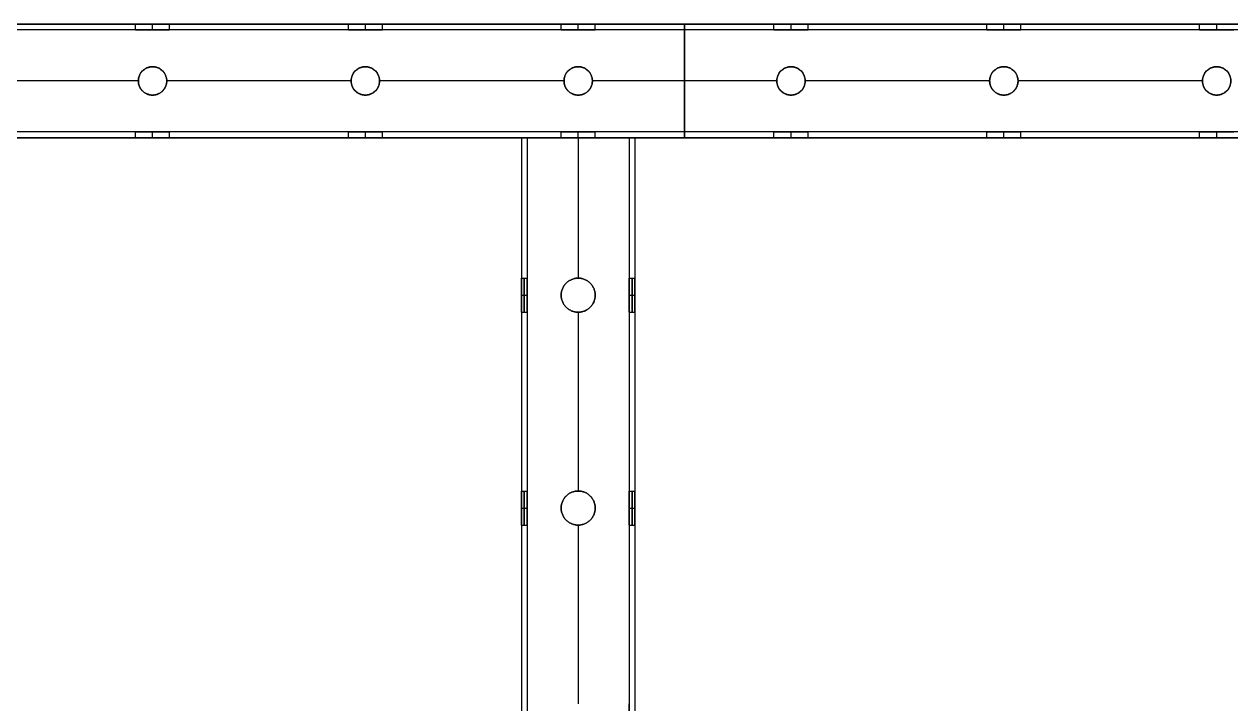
# Model space of a CAD drawing. Header units: millimetres. Extents: x 1279 to 9834, y -699 to 998.
# Drawn here: x 6780.7 to 7206, y 470.8 to 710.3 of the extents above; entities that cross this region are included whole.
import ezdxf

# ---------------------------------------------------------------- set-up
doc = ezdxf.new("R2010")
doc.units = ezdxf.units.MM
doc.header["$MEASUREMENT"] = 0
doc.layers.add('staal', color=7, linetype='Continuous', true_color=0x4c4c4c)

msp = doc.modelspace()

# ---------------------------------------------------------------- linework, layer by layer
at = {"layer": 'staal'}
for p, q in [((6819.99, 708.3, 1905.19), (6819.99, 710.3, 1905.19)), ((6825.99, 708.3, 1911.19), (6825.99, 710.3, 1911.19)), ((6825.99, 708.3, 1899.19), (6825.99, 710.3, 1899.19)), ((6831.99, 708.3, 1905.19), (6831.99, 710.3, 1905.19)), ((6894.99, 708.3, 1905.19), (6894.99, 710.3, 1905.19)), ((6900.99, 708.3, 1911.19), (6900.99, 710.3, 1911.19)), ((6900.99, 708.3, 1899.19), (6900.99, 710.3, 1899.19)), ((6906.99, 708.3, 1905.19), (6906.99, 710.3, 1905.19)), ((6969.99, 708.3, 1905.19), (6969.99, 710.3, 1905.19)), ((6975.99, 708.3, 1911.19), (6975.99, 710.3, 1911.19)), ((6975.99, 708.3, 1899.19), (6975.99, 710.3, 1899.19)), ((6981.99, 708.3, 1905.19), (6981.99, 710.3, 1905.19)), ((7044.99, 708.3, 1905.19), (7044.99, 710.3, 1905.19)), ((7050.99, 708.3, 1911.19), (7050.99, 710.3, 1911.19)), ((7050.99, 708.3, 1899.19), (7050.99, 710.3, 1899.19)), ((7056.99, 708.3, 1905.19), (7056.99, 710.3, 1905.19)), ((7119.99, 708.3, 1905.19), (7119.99, 710.3, 1905.19)), ((7125.99, 708.3, 1911.19), (7125.99, 710.3, 1911.19)), ((7125.99, 708.3, 1899.19), (7125.99, 710.3, 1899.19)), ((7131.99, 708.3, 1905.19), (7131.99, 710.3, 1905.19)), ((7194.99, 708.3, 1905.19), (7194.99, 710.3, 1905.19)), ((7200.99, 708.3, 1911.19), (7200.99, 710.3, 1911.19)), ((7200.99, 708.3, 1899.19), (7200.99, 710.3, 1899.19)), ((6825.99, 695.3, 1923.19), (6825.99, 695.3, 1925.19)), ((6825.99, 695.3, 1885.19), (6825.99, 695.3, 1887.19)), ((6900.99, 695.3, 1923.19), (6900.99, 695.3, 1925.19)), ((6900.99, 695.3, 1885.19), (6900.99, 695.3, 1887.19)), ((6975.99, 695.3, 1923.19), (6975.99, 695.3, 1925.19)), ((6975.99, 695.3, 1885.19), (6975.99, 695.3, 1887.19)), ((7050.99, 695.3, 1923.19), (7050.99, 695.3, 1925.19)), ((7050.99, 695.3, 1885.19), (7050.99, 695.3, 1887.19)), ((7125.99, 695.3, 1923.19), (7125.99, 695.3, 1925.19)), ((7125.99, 695.3, 1885.19), (7125.99, 695.3, 1887.19)), ((7200.99, 695.3, 1923.19), (7200.99, 695.3, 1925.19)), ((7200.99, 695.3, 1885.19), (7200.99, 695.3, 1887.19)), ((6820.99, 690.3, 1923.19), (6820.99, 690.3, 1925.19)), ((6820.99, 690.3, 1885.19), (6820.99, 690.3, 1887.19)), ((6830.99, 690.3, 1923.19), (6830.99, 690.3, 1925.19)), ((6830.99, 690.3, 1885.19), (6830.99, 690.3, 1887.19)), ((6895.99, 690.3, 1923.19), (6895.99, 690.3, 1925.19)), ((6895.99, 690.3, 1885.19), (6895.99, 690.3, 1887.19)), ((6905.99, 690.3, 1923.19), (6905.99, 690.3, 1925.19)), ((6905.99, 690.3, 1885.19), (6905.99, 690.3, 1887.19)), ((6970.99, 690.3, 1923.19), (6970.99, 690.3, 1925.19)), ((6970.99, 690.3, 1885.19), (6970.99, 690.3, 1887.19)), ((6980.99, 690.3, 1923.19), (6980.99, 690.3, 1925.19)), ((6980.99, 690.3, 1885.19), (6980.99, 690.3, 1887.19)), ((7045.99, 690.3, 1923.19), (7045.99, 690.3, 1925.19)), ((7045.99, 690.3, 1885.19), (7045.99, 690.3, 1887.19)), ((7055.99, 690.3, 1923.19), (7055.99, 690.3, 1925.19)), ((7055.99, 690.3, 1885.19), (7055.99, 690.3, 1887.19)), ((7120.99, 690.3, 1923.19), (7120.99, 690.3, 1925.19)), ((7120.99, 690.3, 1885.19), (7120.99, 690.3, 1887.19)), ((7130.99, 690.3, 1923.19), (7130.99, 690.3, 1925.19)), ((7130.99, 690.3, 1885.19), (7130.99, 690.3, 1887.19)), ((7195.99, 690.3, 1923.19), (7195.99, 690.3, 1925.19)), ((7195.99, 690.3, 1885.19), (7195.99, 690.3, 1887.19)), ((6825.99, 685.3, 1885.19), (6825.99, 685.3, 1887.19)), ((6825.99, 685.3, 1923.19), (6825.99, 685.3, 1925.19)), ((6900.99, 685.3, 1885.19), (6900.99, 685.3, 1887.19)), ((6900.99, 685.3, 1923.19), (6900.99, 685.3, 1925.19)), ((6975.99, 685.3, 1885.19), (6975.99, 685.3, 1887.19)), ((6975.99, 685.3, 1923.19), (6975.99, 685.3, 1925.19)), ((7050.99, 685.3, 1885.19), (7050.99, 685.3, 1887.19)), ((7050.99, 685.3, 1923.19), (7050.99, 685.3, 1925.19)), ((7125.99, 685.3, 1885.19), (7125.99, 685.3, 1887.19)), ((7125.99, 685.3, 1923.19), (7125.99, 685.3, 1925.19)), ((7200.99, 685.3, 1885.19), (7200.99, 685.3, 1887.19)), ((7200.99, 685.3, 1923.19), (7200.99, 685.3, 1925.19)), ((6819.99, 670.3, 1905.19), (6819.99, 672.3, 1905.19)), ((6825.99, 670.3, 1911.19), (6825.99, 672.3, 1911.19)), ((6825.99, 670.3, 1899.19), (6825.99, 672.3, 1899.19)), ((6831.99, 670.3, 1905.19), (6831.99, 672.3, 1905.19)), ((6894.99, 670.3, 1905.19), (6894.99, 672.3, 1905.19)), ((6900.99, 670.3, 1911.19), (6900.99, 672.3, 1911.19)), ((6900.99, 670.3, 1899.19), (6900.99, 672.3, 1899.19)), ((6906.99, 670.3, 1905.19), (6906.99, 672.3, 1905.19)), ((6969.99, 670.3, 1905.19), (6969.99, 672.3, 1905.19)), ((6975.99, 670.3, 1911.19), (6975.99, 672.3, 1911.19)), ((6975.99, 670.3, 1899.19), (6975.99, 672.3, 1899.19)), ((6981.99, 670.3, 1905.19), (6981.99, 672.3, 1905.19)), ((7044.99, 670.3, 1905.19), (7044.99, 672.3, 1905.19)), ((7050.99, 670.3, 1911.19), (7050.99, 672.3, 1911.19)), ((7050.99, 670.3, 1899.19), (7050.99, 672.3, 1899.19)), ((7056.99, 670.3, 1905.19), (7056.99, 672.3, 1905.19)), ((7119.99, 670.3, 1905.19), (7119.99, 672.3, 1905.19)), ((7125.99, 670.3, 1911.19), (7125.99, 672.3, 1911.19)), ((7125.99, 670.3, 1899.19), (7125.99, 672.3, 1899.19)), ((7131.99, 670.3, 1905.19), (7131.99, 672.3, 1905.19)), ((7194.99, 670.3, 1905.19), (7194.99, 672.3, 1905.19)), ((7200.99, 670.3, 1911.19), (7200.99, 672.3, 1911.19)), ((7200.99, 670.3, 1899.19), (7200.99, 672.3, 1899.19)), ((6955.99, 670.3, 796.69), (6957.99, 670.3, 796.69)), ((6975.99, 670.3, 816.69), (6975.99, 670.3, 814.69)), ((6975.99, 670.3, 778.69), (6975.99, 670.3, 776.69)), ((6993.99, 670.3, 796.69), (6995.99, 670.3, 796.69)), ((6955.99, 620.8, 796.69), (6957.99, 620.8, 796.69)), ((6975.99, 620.8, 778.69), (6975.99, 620.8, 776.69)), ((6975.99, 620.8, 816.69), (6975.99, 620.8, 814.69)), ((6993.99, 620.8, 796.69), (6995.99, 620.8, 796.69)), ((6955.99, 614.8, 802.69), (6957.99, 614.8, 802.69)), ((6955.99, 614.8, 790.69), (6957.99, 614.8, 790.69)), ((6969.99, 614.8, 778.69), (6969.99, 614.8, 776.69)), ((6969.99, 614.8, 816.69), (6969.99, 614.8, 814.69)), ((6981.99, 614.8, 778.69), (6981.99, 614.8, 776.69)), ((6981.99, 614.8, 816.69), (6981.99, 614.8, 814.69)), ((6993.99, 614.8, 802.69), (6995.99, 614.8, 802.69)), ((6993.99, 614.8, 790.69), (6995.99, 614.8, 790.69)), ((6955.99, 608.8, 796.69), (6957.99, 608.8, 796.69)), ((6975.99, 608.8, 778.69), (6975.99, 608.8, 776.69)), ((6975.99, 608.8, 816.69), (6975.99, 608.8, 814.69)), ((6993.99, 608.8, 796.69), (6995.99, 608.8, 796.69)), ((6955.99, 545.8, 796.69), (6957.99, 545.8, 796.69)), ((6975.99, 545.8, 778.69), (6975.99, 545.8, 776.69)), ((6975.99, 545.8, 816.69), (6975.99, 545.8, 814.69)), ((6993.99, 545.8, 796.69), (6995.99, 545.8, 796.69)), ((6955.99, 539.8, 802.69), (6957.99, 539.8, 802.69)), ((6955.99, 539.8, 790.69), (6957.99, 539.8, 790.69)), ((6969.99, 539.8, 778.69), (6969.99, 539.8, 776.69)), ((6969.99, 539.8, 816.69), (6969.99, 539.8, 814.69)), ((6981.99, 539.8, 778.69), (6981.99, 539.8, 776.69)), ((6981.99, 539.8, 816.69), (6981.99, 539.8, 814.69)), ((6993.99, 539.8, 802.69), (6995.99, 539.8, 802.69)), ((6993.99, 539.8, 790.69), (6995.99, 539.8, 790.69)), ((6955.99, 533.8, 796.69), (6957.99, 533.8, 796.69)), ((6975.99, 533.8, 778.69), (6975.99, 533.8, 776.69)), ((6975.99, 533.8, 816.69), (6975.99, 533.8, 814.69)), ((6993.99, 533.8, 796.69), (6995.99, 533.8, 796.69))]:
    msp.add_line(p, q, dxfattribs=at)
for points in [[(6355.49, 710.3), (7671.49, 710.3), (7671.49, -605.7), (6355.49, -605.7)], [(6395.49, 670.3), (7631.49, 670.3), (7631.49, -565.7), (6395.49, -565.7)]]:
    msp.add_lwpolyline(points, close=True, dxfattribs=at)
for centre in [(6825.99, 690.3, 1885.19), (6825.99, 690.3, 1924.19), (6825.99, 690.3, 1886.19), (6900.99, 690.3, 1885.19), (6900.99, 690.3, 1924.19), (6900.99, 690.3, 1886.19), (6975.99, 690.3, 1885.19), (6975.99, 690.3, 1924.19), (6975.99, 690.3, 1886.19), (7050.99, 690.3, 1885.19), (7050.99, 690.3, 1924.19), (7050.99, 690.3, 1886.19), (7125.99, 690.3, 1885.19), (7125.99, 690.3, 1924.19), (7125.99, 690.3, 1886.19), (7200.99, 690.3, 1885.19), (7200.99, 690.3, 1924.19), (7200.99, 690.3, 1886.19)]:
    msp.add_circle(centre, 5, dxfattribs=at)
for points in [[(7671.49, 710.3, 1885.19), (7013.49, 710.3, 1885.19), (6355.49, 710.3, 1885.19)], [(7671.49, 710.3, 1925.19), (7013.49, 710.3, 1925.19), (6355.49, 710.3, 1925.19)], [(6819.99, 710.3, 1905.19), (6788.49, 710.3, 1905.19), (6756.99, 710.3, 1905.19)], [(6894.99, 710.3, 1905.19), (6863.49, 710.3, 1905.19), (6831.99, 710.3, 1905.19)], [(6969.99, 710.3, 1905.19), (6938.49, 710.3, 1905.19), (6906.99, 710.3, 1905.19)], [(7044.99, 710.3, 1905.19), (7013.49, 710.3, 1905.19), (6981.99, 710.3, 1905.19)], [(7013.49, 670.3, 1925.19), (7013.49, 690.3, 1925.19), (7013.49, 710.3, 1925.19)], [(7013.49, 710.3, 1925.19), (7013.49, 710.3, 1905.19), (7013.49, 710.3, 1885.19)], [(7013.49, 710.3, 1885.19), (7013.49, 690.3, 1885.19), (7013.49, 670.3, 1885.19)], [(7119.99, 710.3, 1905.19), (7088.49, 710.3, 1905.19), (7056.99, 710.3, 1905.19)], [(7194.99, 710.3, 1905.19), (7163.49, 710.3, 1905.19), (7131.99, 710.3, 1905.19)], [(7669.49, 708.3, 1923.19), (7013.49, 708.3, 1923.19), (6357.49, 708.3, 1923.19)], [(7669.49, 708.3, 1887.19), (7013.49, 708.3, 1887.19), (6357.49, 708.3, 1887.19)], [(6819.99, 708.3, 1905.19), (6788.49, 708.3, 1905.19), (6756.99, 708.3, 1905.19)], [(6894.99, 708.3, 1905.19), (6863.49, 708.3, 1905.19), (6831.99, 708.3, 1905.19)], [(6969.99, 708.3, 1905.19), (6938.49, 708.3, 1905.19), (6906.99, 708.3, 1905.19)], [(7044.99, 708.3, 1905.19), (7013.49, 708.3, 1905.19), (6981.99, 708.3, 1905.19)], [(7013.49, 708.3, 1887.19), (7013.49, 708.3, 1905.19), (7013.49, 708.3, 1923.19)], [(7013.49, 708.3, 1923.19), (7013.49, 690.3, 1923.19), (7013.49, 672.3, 1923.19)], [(7013.49, 672.3, 1887.19), (7013.49, 690.3, 1887.19), (7013.49, 708.3, 1887.19)], [(7119.99, 708.3, 1905.19), (7088.49, 708.3, 1905.19), (7056.99, 708.3, 1905.19)], [(7194.99, 708.3, 1905.19), (7163.49, 708.3, 1905.19), (7131.99, 708.3, 1905.19)], [(6820.99, 690.3, 1925.19), (6788.49, 690.3, 1925.19), (6755.99, 690.3, 1925.19)], [(6820.99, 690.3, 1923.19), (6788.49, 690.3, 1923.19), (6755.99, 690.3, 1923.19)], [(6820.99, 690.3, 1887.19), (6788.49, 690.3, 1887.19), (6755.99, 690.3, 1887.19)], [(6820.99, 690.3, 1885.19), (6788.49, 690.3, 1885.19), (6755.99, 690.3, 1885.19)], [(6895.99, 690.3, 1925.19), (6863.49, 690.3, 1925.19), (6830.99, 690.3, 1925.19)], [(6895.99, 690.3, 1923.19), (6863.49, 690.3, 1923.19), (6830.99, 690.3, 1923.19)], [(6895.99, 690.3, 1887.19), (6863.49, 690.3, 1887.19), (6830.99, 690.3, 1887.19)], [(6895.99, 690.3, 1885.19), (6863.49, 690.3, 1885.19), (6830.99, 690.3, 1885.19)], [(6970.99, 690.3, 1925.19), (6938.49, 690.3, 1925.19), (6905.99, 690.3, 1925.19)], [(6970.99, 690.3, 1923.19), (6938.49, 690.3, 1923.19), (6905.99, 690.3, 1923.19)], [(6970.99, 690.3, 1887.19), (6938.49, 690.3, 1887.19), (6905.99, 690.3, 1887.19)], [(6970.99, 690.3, 1885.19), (6938.49, 690.3, 1885.19), (6905.99, 690.3, 1885.19)], [(7045.99, 690.3, 1925.19), (7013.49, 690.3, 1925.19), (6980.99, 690.3, 1925.19)], [(7045.99, 690.3, 1923.19), (7013.49, 690.3, 1923.19), (6980.99, 690.3, 1923.19)], [(7045.99, 690.3, 1887.19), (7013.49, 690.3, 1887.19), (6980.99, 690.3, 1887.19)], [(7045.99, 690.3, 1885.19), (7013.49, 690.3, 1885.19), (6980.99, 690.3, 1885.19)], [(7120.99, 690.3, 1925.19), (7088.49, 690.3, 1925.19), (7055.99, 690.3, 1925.19)], [(7120.99, 690.3, 1923.19), (7088.49, 690.3, 1923.19), (7055.99, 690.3, 1923.19)], [(7120.99, 690.3, 1887.19), (7088.49, 690.3, 1887.19), (7055.99, 690.3, 1887.19)], [(7120.99, 690.3, 1885.19), (7088.49, 690.3, 1885.19), (7055.99, 690.3, 1885.19)], [(7195.99, 690.3, 1925.19), (7163.49, 690.3, 1925.19), (7130.99, 690.3, 1925.19)], [(7195.99, 690.3, 1923.19), (7163.49, 690.3, 1923.19), (7130.99, 690.3, 1923.19)], [(7195.99, 690.3, 1887.19), (7163.49, 690.3, 1887.19), (7130.99, 690.3, 1887.19)], [(7195.99, 690.3, 1885.19), (7163.49, 690.3, 1885.19), (7130.99, 690.3, 1885.19)], [(7633.49, 672.3, 1923.19), (7013.49, 672.3, 1923.19), (6393.49, 672.3, 1923.19)], [(7633.49, 672.3, 1887.19), (7013.49, 672.3, 1887.19), (6393.49, 672.3, 1887.19)], [(6819.99, 672.3, 1905.19), (6788.49, 672.3, 1905.19), (6756.99, 672.3, 1905.19)], [(6894.99, 672.3, 1905.19), (6863.49, 672.3, 1905.19), (6831.99, 672.3, 1905.19)], [(6969.99, 672.3, 1905.19), (6938.49, 672.3, 1905.19), (6906.99, 672.3, 1905.19)], [(7044.99, 672.3, 1905.19), (7013.49, 672.3, 1905.19), (6981.99, 672.3, 1905.19)], [(7013.49, 672.3, 1923.19), (7013.49, 672.3, 1905.19), (7013.49, 672.3, 1887.19)], [(7119.99, 672.3, 1905.19), (7088.49, 672.3, 1905.19), (7056.99, 672.3, 1905.19)], [(7194.99, 672.3, 1905.19), (7163.49, 672.3, 1905.19), (7131.99, 672.3, 1905.19)], [(7631.49, 670.3, 1885.19), (7013.49, 670.3, 1885.19), (6395.49, 670.3, 1885.19)], [(7631.49, 670.3, 1925.19), (7013.49, 670.3, 1925.19), (6395.49, 670.3, 1925.19)], [(6819.99, 670.3, 1905.19), (6788.49, 670.3, 1905.19), (6756.99, 670.3, 1905.19)], [(6894.99, 670.3, 1905.19), (6863.49, 670.3, 1905.19), (6831.99, 670.3, 1905.19)], [(6969.99, 670.3, 1905.19), (6938.49, 670.3, 1905.19), (6906.99, 670.3, 1905.19)], [(6955.99, 670.3, 776.69), (6975.99, 670.3, 776.69), (6995.99, 670.3, 776.69)], [(6955.99, 670.3, 776.69), (6955.99, 352.55, 776.69), (6955.99, 34.8, 776.69)], [(6995.99, 670.3, 816.69), (6975.99, 670.3, 816.69), (6955.99, 670.3, 816.69)], [(6955.99, 670.3, 816.69), (6955.99, 352.55, 816.69), (6955.99, 34.8, 816.69)], [(6955.99, 670.3, 816.69), (6955.99, 670.3, 796.69), (6955.99, 670.3, 776.69)], [(6955.99, 670.3, 796.69), (6955.99, 645.55, 796.69), (6955.99, 620.8, 796.69)], [(6993.99, 670.3, 778.69), (6975.99, 670.3, 778.69), (6957.99, 670.3, 778.69)], [(6957.99, 670.3, 778.69), (6957.99, 352.55, 778.69), (6957.99, 34.8, 778.69)], [(6957.99, 670.3, 778.69), (6957.99, 670.3, 796.69), (6957.99, 670.3, 814.69)], [(6957.99, 670.3, 814.69), (6957.99, 352.55, 814.69), (6957.99, 34.8, 814.69)], [(6957.99, 670.3, 814.69), (6975.99, 670.3, 814.69), (6993.99, 670.3, 814.69)], [(6957.99, 670.3, 796.69), (6957.99, 645.55, 796.69), (6957.99, 620.8, 796.69)], [(6975.99, 670.3, 776.69), (6975.99, 645.55, 776.69), (6975.99, 620.8, 776.69)], [(6975.99, 670.3, 816.69), (6975.99, 645.55, 816.69), (6975.99, 620.8, 816.69)], [(6975.99, 670.3, 778.69), (6975.99, 645.55, 778.69), (6975.99, 620.8, 778.69)], [(6975.99, 670.3, 814.69), (6975.99, 645.55, 814.69), (6975.99, 620.8, 814.69)], [(7044.99, 670.3, 1905.19), (7013.49, 670.3, 1905.19), (6981.99, 670.3, 1905.19)], [(6993.99, 670.3, 814.69), (6993.99, 670.3, 796.69), (6993.99, 670.3, 778.69)], [(6993.99, 670.3, 778.69), (6993.99, 352.55, 778.69), (6993.99, 34.8, 778.69)], [(6993.99, 670.3, 814.69), (6993.99, 352.55, 814.69), (6993.99, 34.8, 814.69)], [(6993.99, 670.3, 796.69), (6993.99, 645.55, 796.69), (6993.99, 620.8, 796.69)], [(6995.99, 670.3, 776.69), (6995.99, 352.55, 776.69), (6995.99, 34.8, 776.69)], [(6995.99, 670.3, 776.69), (6995.99, 670.3, 796.69), (6995.99, 670.3, 816.69)], [(6995.99, 670.3, 816.69), (6995.99, 352.55, 816.69), (6995.99, 34.8, 816.69)], [(6995.99, 670.3, 796.69), (6995.99, 645.55, 796.69), (6995.99, 620.8, 796.69)], [(7013.49, 670.3, 1885.19), (7013.49, 670.3, 1905.19), (7013.49, 670.3, 1925.19)], [(7119.99, 670.3, 1905.19), (7088.49, 670.3, 1905.19), (7056.99, 670.3, 1905.19)], [(7194.99, 670.3, 1905.19), (7163.49, 670.3, 1905.19), (7131.99, 670.3, 1905.19)], [(6955.99, 608.8, 796.69), (6955.99, 577.3, 796.69), (6955.99, 545.8, 796.69)], [(6957.99, 608.8, 796.69), (6957.99, 577.3, 796.69), (6957.99, 545.8, 796.69)], [(6975.99, 608.8, 776.69), (6975.99, 577.3, 776.69), (6975.99, 545.8, 776.69)], [(6975.99, 608.8, 816.69), (6975.99, 577.3, 816.69), (6975.99, 545.8, 816.69)], [(6975.99, 608.8, 778.69), (6975.99, 577.3, 778.69), (6975.99, 545.8, 778.69)], [(6975.99, 608.8, 814.69), (6975.99, 577.3, 814.69), (6975.99, 545.8, 814.69)], [(6993.99, 608.8, 796.69), (6993.99, 577.3, 796.69), (6993.99, 545.8, 796.69)], [(6995.99, 608.8, 796.69), (6995.99, 577.3, 796.69), (6995.99, 545.8, 796.69)], [(6955.99, 533.8, 796.69), (6955.99, 502.3, 796.69), (6955.99, 470.8, 796.69)], [(6957.99, 533.8, 796.69), (6957.99, 502.3, 796.69), (6957.99, 470.8, 796.69)], [(6975.99, 533.8, 776.69), (6975.99, 502.3, 776.69), (6975.99, 470.8, 776.69)], [(6975.99, 533.8, 816.69), (6975.99, 502.3, 816.69), (6975.99, 470.8, 816.69)], [(6975.99, 533.8, 778.69), (6975.99, 502.3, 778.69), (6975.99, 470.8, 778.69)], [(6975.99, 533.8, 814.69), (6975.99, 502.3, 814.69), (6975.99, 470.8, 814.69)], [(6993.99, 533.8, 796.69), (6993.99, 502.3, 796.69), (6993.99, 470.8, 796.69)], [(6995.99, 533.8, 796.69), (6995.99, 502.3, 796.69), (6995.99, 470.8, 796.69)]]:
    msp.add_open_spline(points, degree=2, dxfattribs=at)
for points, weights, knots in [([(6825.99, 710.3, 1911.19), (6819.99, 710.3, 1911.19), (6819.99, 710.3, 1905.19), (6819.99, 710.3, 1899.19), (6825.99, 710.3, 1899.19), (6831.99, 710.3, 1899.19), (6831.99, 710.3, 1905.19), (6831.99, 710.3, 1911.19), (6825.99, 710.3, 1911.19)], [0.999999860338, 0.707106851018, 1, 0.707106781187, 1, 0.707106781187, 1, 0.707106851018, 0.999999860338], [-31.415927, -31.415927, -31.415927, -23.561946, -23.561946, -15.707963, -15.707963, -7.853981, -7.853981, 0, 0, 0]), ([(6900.99, 710.3, 1911.19), (6894.99, 710.3, 1911.19), (6894.99, 710.3, 1905.19), (6894.99, 710.3, 1899.19), (6900.99, 710.3, 1899.19), (6906.99, 710.3, 1899.19), (6906.99, 710.3, 1905.19), (6906.99, 710.3, 1911.19), (6900.99, 710.3, 1911.19)], [1, 0.707106781187, 1, 0.707106781187, 1, 0.707106781187, 1, 0.707106781187, 1], [-31.415927, -31.415927, -31.415927, -23.561945, -23.561945, -15.707963, -15.707963, -7.853982, -7.853982, 0, 0, 0]), ([(6975.99, 710.3, 1911.19), (6969.99, 710.3, 1911.19), (6969.99, 710.3, 1905.19), (6969.99, 710.3, 1899.19), (6975.99, 710.3, 1899.19), (6981.99, 710.3, 1899.19), (6981.99, 710.3, 1905.19), (6981.99, 710.3, 1911.19), (6975.99, 710.3, 1911.19)], [1, 0.707106781187, 1, 0.707106781187, 1, 0.707106781187, 1, 0.707106781187, 1], [-31.415927, -31.415927, -31.415927, -23.561945, -23.561945, -15.707963, -15.707963, -7.853982, -7.853982, 0, 0, 0]), ([(7050.99, 710.3, 1911.19), (7044.99, 710.3, 1911.19), (7044.99, 710.3, 1905.19), (7044.99, 710.3, 1899.19), (7050.99, 710.3, 1899.19), (7056.99, 710.3, 1899.19), (7056.99, 710.3, 1905.19), (7056.99, 710.3, 1911.19), (7050.99, 710.3, 1911.19)], [1, 0.707106781187, 1, 0.707106781187, 1, 0.707106781187, 1, 0.707106781187, 1], [-31.415927, -31.415927, -31.415927, -23.561945, -23.561945, -15.707963, -15.707963, -7.853982, -7.853982, 0, 0, 0]), ([(7125.99, 710.3, 1911.19), (7119.99, 710.3, 1911.19), (7119.99, 710.3, 1905.19), (7119.99, 710.3, 1899.19), (7125.99, 710.3, 1899.19), (7131.99, 710.3, 1899.19), (7131.99, 710.3, 1905.19), (7131.99, 710.3, 1911.19), (7125.99, 710.3, 1911.19)], [1, 0.707106781187, 1, 0.707106781187, 1, 0.707106781187, 1, 0.707106781187, 1], [-31.415927, -31.415927, -31.415927, -23.561945, -23.561945, -15.707963, -15.707963, -7.853982, -7.853982, 0, 0, 0]), ([(7200.99, 710.3, 1911.19), (7194.99, 710.3, 1911.19), (7194.99, 710.3, 1905.19), (7194.99, 710.3, 1899.19), (7200.99, 710.3, 1899.19), (7206.99, 710.3, 1899.19), (7206.99, 710.3, 1905.19), (7206.99, 710.3, 1911.19), (7200.99, 710.3, 1911.19)], [1, 0.707106781187, 1, 0.707106781187, 1, 0.707106781187, 1, 0.707106781187, 1], [-31.415927, -31.415927, -31.415927, -23.561945, -23.561945, -15.707963, -15.707963, -7.853982, -7.853982, 0, 0, 0]), ([(6825.99, 708.3, 1911.19), (6831.99, 708.3, 1911.19), (6831.99, 708.3, 1905.19), (6831.99, 708.3, 1899.19), (6825.99, 708.3, 1899.19), (6819.99, 708.3, 1899.19), (6819.99, 708.3, 1905.19), (6819.99, 708.3, 1911.19), (6825.99, 708.3, 1911.19)], [1, 0.707106781187, 1, 0.707106781187, 1, 0.707106781187, 1, 0.707106781187, 1], [0, 0, 0, 7.853982, 7.853982, 15.707963, 15.707963, 23.561945, 23.561945, 31.415927, 31.415927, 31.415927]), ([(6900.99, 708.3, 1911.19), (6906.99, 708.3, 1911.19), (6906.99, 708.3, 1905.19), (6906.99, 708.3, 1899.19), (6900.99, 708.3, 1899.19), (6894.99, 708.3, 1899.19), (6894.99, 708.3, 1905.19), (6894.99, 708.3, 1911.19), (6900.99, 708.3, 1911.19)], [1, 0.707106781187, 1, 0.707106781187, 1, 0.707106781187, 1, 0.707106781187, 1], [0, 0, 0, 7.853982, 7.853982, 15.707963, 15.707963, 23.561945, 23.561945, 31.415927, 31.415927, 31.415927]), ([(6975.99, 708.3, 1911.19), (6981.99, 708.3, 1911.19), (6981.99, 708.3, 1905.19), (6981.99, 708.3, 1899.19), (6975.99, 708.3, 1899.19), (6969.99, 708.3, 1899.19), (6969.99, 708.3, 1905.19), (6969.99, 708.3, 1911.19), (6975.99, 708.3, 1911.19)], [1, 0.707106781187, 1, 0.707106781187, 1, 0.707106781187, 1, 0.707106781187, 1], [0, 0, 0, 7.853982, 7.853982, 15.707963, 15.707963, 23.561945, 23.561945, 31.415927, 31.415927, 31.415927]), ([(7050.99, 708.3, 1911.19), (7056.99, 708.3, 1911.19), (7056.99, 708.3, 1905.19), (7056.99, 708.3, 1899.19), (7050.99, 708.3, 1899.19), (7044.99, 708.3, 1899.19), (7044.99, 708.3, 1905.19), (7044.99, 708.3, 1911.19), (7050.99, 708.3, 1911.19)], [1, 0.707106781187, 1, 0.707106781187, 1, 0.707106781187, 1, 0.707106781187, 1], [0, 0, 0, 7.853982, 7.853982, 15.707963, 15.707963, 23.561945, 23.561945, 31.415927, 31.415927, 31.415927]), ([(7125.99, 708.3, 1911.19), (7131.99, 708.3, 1911.19), (7131.99, 708.3, 1905.19), (7131.99, 708.3, 1899.19), (7125.99, 708.3, 1899.19), (7119.99, 708.3, 1899.19), (7119.99, 708.3, 1905.19), (7119.99, 708.3, 1911.19), (7125.99, 708.3, 1911.19)], [1, 0.707106781187, 1, 0.707106781187, 1, 0.707106781187, 1, 0.707106781187, 1], [0, 0, 0, 7.853982, 7.853982, 15.707963, 15.707963, 23.561945, 23.561945, 31.415927, 31.415927, 31.415927]), ([(7200.99, 708.3, 1911.19), (7206.99, 708.3, 1911.19), (7206.99, 708.3, 1905.19), (7206.99, 708.3, 1899.19), (7200.99, 708.3, 1899.19), (7194.99, 708.3, 1899.19), (7194.99, 708.3, 1905.19), (7194.99, 708.3, 1911.19), (7200.99, 708.3, 1911.19)], [1, 0.707106781187, 1, 0.707106781187, 1, 0.707106781187, 1, 0.707106781187, 1], [0, 0, 0, 7.853982, 7.853982, 15.707963, 15.707963, 23.561945, 23.561945, 31.415927, 31.415927, 31.415927]), ([(6825.99, 685.3, 1925.19), (6820.99, 685.3, 1925.19), (6820.99, 690.3, 1925.19), (6820.99, 695.3, 1925.19), (6825.99, 695.3, 1925.19), (6830.99, 695.3, 1925.19), (6830.99, 690.3, 1925.19), (6830.99, 685.3, 1925.19), (6825.99, 685.3, 1925.19)], [1, 0.707106781187, 1, 0.707106781187, 1, 0.707106781187, 1, 0.707106781187, 1], [-31.415927, -31.415927, -31.415927, -23.561945, -23.561945, -15.707963, -15.707963, -7.853982, -7.853982, 0, 0, 0]), ([(6825.99, 685.3, 1923.19), (6830.99, 685.3, 1923.19), (6830.99, 690.3, 1923.19), (6830.99, 695.3, 1923.19), (6825.99, 695.3, 1923.19), (6820.99, 695.3, 1923.19), (6820.99, 690.3, 1923.19), (6820.99, 685.3, 1923.19), (6825.99, 685.3, 1923.19)], [1, 0.707106781187, 1, 0.707106781187, 1, 0.707106781187, 1, 0.707106781187, 1], [0, 0, 0, 7.853982, 7.853982, 15.707963, 15.707963, 23.561945, 23.561945, 31.415927, 31.415927, 31.415927]), ([(6825.99, 685.3, 1887.19), (6820.99, 685.3, 1887.19), (6820.99, 690.3, 1887.19), (6820.99, 695.3, 1887.19), (6825.99, 695.3, 1887.19), (6830.99, 695.3, 1887.19), (6830.99, 690.3, 1887.19), (6830.99, 685.3, 1887.19), (6825.99, 685.3, 1887.19)], [1, 0.707106781187, 1, 0.707106781187, 1, 0.707106781187, 1, 0.707106781187, 1], [-31.415927, -31.415927, -31.415927, -23.561945, -23.561945, -15.707963, -15.707963, -7.853982, -7.853982, 0, 0, 0]), ([(6900.99, 685.3, 1925.19), (6895.99, 685.3, 1925.19), (6895.99, 690.3, 1925.19), (6895.99, 695.3, 1925.19), (6900.99, 695.3, 1925.19), (6905.99, 695.3, 1925.19), (6905.99, 690.3, 1925.19), (6905.99, 685.3, 1925.19), (6900.99, 685.3, 1925.19)], [1, 0.707106781187, 1, 0.707106781187, 1, 0.707106781187, 1, 0.707106781187, 1], [-31.415927, -31.415927, -31.415927, -23.561945, -23.561945, -15.707963, -15.707963, -7.853982, -7.853982, 0, 0, 0]), ([(6900.99, 685.3, 1923.19), (6905.99, 685.3, 1923.19), (6905.99, 690.3, 1923.19), (6905.99, 695.3, 1923.19), (6900.99, 695.3, 1923.19), (6895.99, 695.3, 1923.19), (6895.99, 690.3, 1923.19), (6895.99, 685.3, 1923.19), (6900.99, 685.3, 1923.19)], [1, 0.707106781187, 1, 0.707106781187, 1, 0.707106781187, 1, 0.707106781187, 1], [0, 0, 0, 7.853982, 7.853982, 15.707963, 15.707963, 23.561945, 23.561945, 31.415927, 31.415927, 31.415927]), ([(6900.99, 685.3, 1887.19), (6895.99, 685.3, 1887.19), (6895.99, 690.3, 1887.19), (6895.99, 695.3, 1887.19), (6900.99, 695.3, 1887.19), (6905.99, 695.3, 1887.19), (6905.99, 690.3, 1887.19), (6905.99, 685.3, 1887.19), (6900.99, 685.3, 1887.19)], [1, 0.707106781187, 1, 0.707106781187, 1, 0.707106781187, 1, 0.707106781187, 1], [-31.415927, -31.415927, -31.415927, -23.561945, -23.561945, -15.707963, -15.707963, -7.853982, -7.853982, 0, 0, 0]), ([(6975.99, 685.3, 1925.19), (6970.99, 685.3, 1925.19), (6970.99, 690.3, 1925.19), (6970.99, 695.3, 1925.19), (6975.99, 695.3, 1925.19), (6980.99, 695.3, 1925.19), (6980.99, 690.3, 1925.19), (6980.99, 685.3, 1925.19), (6975.99, 685.3, 1925.19)], [1, 0.707106781187, 1, 0.707106781187, 1, 0.707106781187, 1, 0.707106781187, 1], [-31.415927, -31.415927, -31.415927, -23.561945, -23.561945, -15.707963, -15.707963, -7.853982, -7.853982, 0, 0, 0]), ([(6975.99, 685.3, 1923.19), (6980.99, 685.3, 1923.19), (6980.99, 690.3, 1923.19), (6980.99, 695.3, 1923.19), (6975.99, 695.3, 1923.19), (6970.99, 695.3, 1923.19), (6970.99, 690.3, 1923.19), (6970.99, 685.3, 1923.19), (6975.99, 685.3, 1923.19)], [1, 0.707106781187, 1, 0.707106781187, 1, 0.707106781187, 1, 0.707106781187, 1], [0, 0, 0, 7.853982, 7.853982, 15.707963, 15.707963, 23.561945, 23.561945, 31.415927, 31.415927, 31.415927]), ([(6975.99, 685.3, 1887.19), (6970.99, 685.3, 1887.19), (6970.99, 690.3, 1887.19), (6970.99, 695.3, 1887.19), (6975.99, 695.3, 1887.19), (6980.99, 695.3, 1887.19), (6980.99, 690.3, 1887.19), (6980.99, 685.3, 1887.19), (6975.99, 685.3, 1887.19)], [1, 0.707106781187, 1, 0.707106781187, 1, 0.707106781187, 1, 0.707106781187, 1], [-31.415927, -31.415927, -31.415927, -23.561945, -23.561945, -15.707963, -15.707963, -7.853982, -7.853982, 0, 0, 0]), ([(7050.99, 685.3, 1925.19), (7045.99, 685.3, 1925.19), (7045.99, 690.3, 1925.19), (7045.99, 695.3, 1925.19), (7050.99, 695.3, 1925.19), (7055.99, 695.3, 1925.19), (7055.99, 690.3, 1925.19), (7055.99, 685.3, 1925.19), (7050.99, 685.3, 1925.19)], [1, 0.707106781187, 1, 0.707106781187, 1, 0.707106781187, 1, 0.707106781187, 1], [-31.415927, -31.415927, -31.415927, -23.561945, -23.561945, -15.707963, -15.707963, -7.853982, -7.853982, 0, 0, 0]), ([(7050.99, 685.3, 1923.19), (7055.99, 685.3, 1923.19), (7055.99, 690.3, 1923.19), (7055.99, 695.3, 1923.19), (7050.99, 695.3, 1923.19), (7045.99, 695.3, 1923.19), (7045.99, 690.3, 1923.19), (7045.99, 685.3, 1923.19), (7050.99, 685.3, 1923.19)], [1, 0.707106781187, 1, 0.707106781187, 1, 0.707106781187, 1, 0.707106781187, 1], [0, 0, 0, 7.853982, 7.853982, 15.707963, 15.707963, 23.561945, 23.561945, 31.415927, 31.415927, 31.415927]), ([(7050.99, 685.3, 1887.19), (7045.99, 685.3, 1887.19), (7045.99, 690.3, 1887.19), (7045.99, 695.3, 1887.19), (7050.99, 695.3, 1887.19), (7055.99, 695.3, 1887.19), (7055.99, 690.3, 1887.19), (7055.99, 685.3, 1887.19), (7050.99, 685.3, 1887.19)], [1, 0.707106781187, 1, 0.707106781187, 1, 0.707106781187, 1, 0.707106781187, 1], [-31.415927, -31.415927, -31.415927, -23.561945, -23.561945, -15.707963, -15.707963, -7.853982, -7.853982, 0, 0, 0]), ([(7125.99, 685.3, 1925.19), (7120.99, 685.3, 1925.19), (7120.99, 690.3, 1925.19), (7120.99, 695.3, 1925.19), (7125.99, 695.3, 1925.19), (7130.99, 695.3, 1925.19), (7130.99, 690.3, 1925.19), (7130.99, 685.3, 1925.19), (7125.99, 685.3, 1925.19)], [1, 0.707106781187, 1, 0.707106781187, 1, 0.707106781187, 1, 0.707106781187, 1], [-31.415927, -31.415927, -31.415927, -23.561945, -23.561945, -15.707963, -15.707963, -7.853982, -7.853982, 0, 0, 0]), ([(7125.99, 685.3, 1923.19), (7130.99, 685.3, 1923.19), (7130.99, 690.3, 1923.19), (7130.99, 695.3, 1923.19), (7125.99, 695.3, 1923.19), (7120.99, 695.3, 1923.19), (7120.99, 690.3, 1923.19), (7120.99, 685.3, 1923.19), (7125.99, 685.3, 1923.19)], [1, 0.707106781187, 1, 0.707106781187, 1, 0.707106781187, 1, 0.707106781187, 1], [0, 0, 0, 7.853982, 7.853982, 15.707963, 15.707963, 23.561945, 23.561945, 31.415927, 31.415927, 31.415927]), ([(7125.99, 685.3, 1887.19), (7120.99, 685.3, 1887.19), (7120.99, 690.3, 1887.19), (7120.99, 695.3, 1887.19), (7125.99, 695.3, 1887.19), (7130.99, 695.3, 1887.19), (7130.99, 690.3, 1887.19), (7130.99, 685.3, 1887.19), (7125.99, 685.3, 1887.19)], [1, 0.707106781187, 1, 0.707106781187, 1, 0.707106781187, 1, 0.707106781187, 1], [-31.415927, -31.415927, -31.415927, -23.561945, -23.561945, -15.707963, -15.707963, -7.853982, -7.853982, 0, 0, 0]), ([(7200.99, 685.3, 1925.19), (7195.99, 685.3, 1925.19), (7195.99, 690.3, 1925.19), (7195.99, 695.3, 1925.19), (7200.99, 695.3, 1925.19), (7205.99, 695.3, 1925.19), (7205.99, 690.3, 1925.19), (7205.99, 685.3, 1925.19), (7200.99, 685.3, 1925.19)], [1, 0.707106781187, 1, 0.707106781187, 1, 0.707106781187, 1, 0.707106781187, 1], [-31.415927, -31.415927, -31.415927, -23.561945, -23.561945, -15.707963, -15.707963, -7.853982, -7.853982, 0, 0, 0]), ([(7200.99, 685.3, 1923.19), (7205.99, 685.3, 1923.19), (7205.99, 690.3, 1923.19), (7205.99, 695.3, 1923.19), (7200.99, 695.3, 1923.19), (7195.99, 695.3, 1923.19), (7195.99, 690.3, 1923.19), (7195.99, 685.3, 1923.19), (7200.99, 685.3, 1923.19)], [1, 0.707106781187, 1, 0.707106781187, 1, 0.707106781187, 1, 0.707106781187, 1], [0, 0, 0, 7.853982, 7.853982, 15.707963, 15.707963, 23.561945, 23.561945, 31.415927, 31.415927, 31.415927]), ([(7200.99, 685.3, 1887.19), (7195.99, 685.3, 1887.19), (7195.99, 690.3, 1887.19), (7195.99, 695.3, 1887.19), (7200.99, 695.3, 1887.19), (7205.99, 695.3, 1887.19), (7205.99, 690.3, 1887.19), (7205.99, 685.3, 1887.19), (7200.99, 685.3, 1887.19)], [1, 0.707106781187, 1, 0.707106781187, 1, 0.707106781187, 1, 0.707106781187, 1], [-31.415927, -31.415927, -31.415927, -23.561945, -23.561945, -15.707963, -15.707963, -7.853982, -7.853982, 0, 0, 0]), ([(6825.99, 672.3, 1911.19), (6819.99, 672.3, 1911.19), (6819.99, 672.3, 1905.19), (6819.99, 672.3, 1899.19), (6825.99, 672.3, 1899.19), (6831.99, 672.3, 1899.19), (6831.99, 672.3, 1905.19), (6831.99, 672.3, 1911.19), (6825.99, 672.3, 1911.19)], [1, 0.707106781187, 1, 0.707106781187, 1, 0.707106781187, 1, 0.707106781187, 1], [-31.415927, -31.415927, -31.415927, -23.561945, -23.561945, -15.707963, -15.707963, -7.853982, -7.853982, 0, 0, 0]), ([(6900.99, 672.3, 1911.19), (6894.99, 672.3, 1911.19), (6894.99, 672.3, 1905.19), (6894.99, 672.3, 1899.19), (6900.99, 672.3, 1899.19), (6906.99, 672.3, 1899.19), (6906.99, 672.3, 1905.19), (6906.99, 672.3, 1911.19), (6900.99, 672.3, 1911.19)], [1, 0.707106781187, 1, 0.707106781187, 1, 0.707106781187, 1, 0.707106781187, 1], [-31.415927, -31.415927, -31.415927, -23.561945, -23.561945, -15.707963, -15.707963, -7.853982, -7.853982, 0, 0, 0]), ([(6975.99, 672.3, 1911.19), (6969.99, 672.3, 1911.19), (6969.99, 672.3, 1905.19), (6969.99, 672.3, 1899.19), (6975.99, 672.3, 1899.19), (6981.99, 672.3, 1899.19), (6981.99, 672.3, 1905.19), (6981.99, 672.3, 1911.19), (6975.99, 672.3, 1911.19)], [0.999999860338, 0.707106851018, 1, 0.707106781187, 1, 0.707106781187, 1, 0.707106851018, 0.999999860338], [-31.415927, -31.415927, -31.415927, -23.561946, -23.561946, -15.707963, -15.707963, -7.853981, -7.853981, 0, 0, 0]), ([(7050.99, 672.3, 1911.19), (7044.99, 672.3, 1911.19), (7044.99, 672.3, 1905.19), (7044.99, 672.3, 1899.19), (7050.99, 672.3, 1899.19), (7056.99, 672.3, 1899.19), (7056.99, 672.3, 1905.19), (7056.99, 672.3, 1911.19), (7050.99, 672.3, 1911.19)], [0.999999860338, 0.707106851018, 1, 0.707106781187, 1, 0.707106781187, 1, 0.707106851018, 0.999999860338], [-31.415927, -31.415927, -31.415927, -23.561946, -23.561946, -15.707963, -15.707963, -7.853981, -7.853981, 0, 0, 0]), ([(7125.99, 672.3, 1911.19), (7119.99, 672.3, 1911.19), (7119.99, 672.3, 1905.19), (7119.99, 672.3, 1899.19), (7125.99, 672.3, 1899.19), (7131.99, 672.3, 1899.19), (7131.99, 672.3, 1905.19), (7131.99, 672.3, 1911.19), (7125.99, 672.3, 1911.19)], [1, 0.707106781187, 1, 0.707106781187, 1, 0.707106781187, 1, 0.707106781187, 1], [-31.415927, -31.415927, -31.415927, -23.561945, -23.561945, -15.707963, -15.707963, -7.853982, -7.853982, 0, 0, 0]), ([(7200.99, 672.3, 1911.19), (7194.99, 672.3, 1911.19), (7194.99, 672.3, 1905.19), (7194.99, 672.3, 1899.19), (7200.99, 672.3, 1899.19), (7206.99, 672.3, 1899.19), (7206.99, 672.3, 1905.19), (7206.99, 672.3, 1911.19), (7200.99, 672.3, 1911.19)], [0.999999860338, 0.707106851018, 1, 0.707106781187, 1, 0.707106781187, 1, 0.707106851018, 0.999999860338], [-31.415927, -31.415927, -31.415927, -23.561946, -23.561946, -15.707963, -15.707963, -7.853981, -7.853981, 0, 0, 0]), ([(6825.99, 670.3, 1911.19), (6831.99, 670.3, 1911.19), (6831.99, 670.3, 1905.19), (6831.99, 670.3, 1899.19), (6825.99, 670.3, 1899.19), (6819.99, 670.3, 1899.19), (6819.99, 670.3, 1905.19), (6819.99, 670.3, 1911.19), (6825.99, 670.3, 1911.19)], [0.999999860338, 0.707106851018, 1, 0.707106781187, 1, 0.707106781187, 1, 0.707106851018, 0.999999860338], [0, 0, 0, 7.853981, 7.853981, 15.707963, 15.707963, 23.561946, 23.561946, 31.415927, 31.415927, 31.415927]), ([(6900.99, 670.3, 1911.19), (6906.99, 670.3, 1911.19), (6906.99, 670.3, 1905.19), (6906.99, 670.3, 1899.19), (6900.99, 670.3, 1899.19), (6894.99, 670.3, 1899.19), (6894.99, 670.3, 1905.19), (6894.99, 670.3, 1911.19), (6900.99, 670.3, 1911.19)], [0.999999860338, 0.707106851018, 1, 0.707106781187, 1, 0.707106781187, 1, 0.707106851018, 0.999999860338], [0, 0, 0, 7.853981, 7.853981, 15.707963, 15.707963, 23.561946, 23.561946, 31.415927, 31.415927, 31.415927]), ([(6975.99, 670.3, 1911.19), (6981.99, 670.3, 1911.19), (6981.99, 670.3, 1905.19), (6981.99, 670.3, 1899.19), (6975.99, 670.3, 1899.19), (6969.99, 670.3, 1899.19), (6969.99, 670.3, 1905.19), (6969.99, 670.3, 1911.19), (6975.99, 670.3, 1911.19)], [1, 0.707106781187, 1, 0.707106781187, 1, 0.707106781187, 1, 0.707106781187, 1], [0, 0, 0, 7.853982, 7.853982, 15.707963, 15.707963, 23.561945, 23.561945, 31.415927, 31.415927, 31.415927]), ([(7050.99, 670.3, 1911.19), (7056.99, 670.3, 1911.19), (7056.99, 670.3, 1905.19), (7056.99, 670.3, 1899.19), (7050.99, 670.3, 1899.19), (7044.99, 670.3, 1899.19), (7044.99, 670.3, 1905.19), (7044.99, 670.3, 1911.19), (7050.99, 670.3, 1911.19)], [1, 0.707106781187, 1, 0.707106781187, 1, 0.707106781187, 1, 0.707106781187, 1], [0, 0, 0, 7.853982, 7.853982, 15.707963, 15.707963, 23.561945, 23.561945, 31.415927, 31.415927, 31.415927]), ([(7125.99, 670.3, 1911.19), (7131.99, 670.3, 1911.19), (7131.99, 670.3, 1905.19), (7131.99, 670.3, 1899.19), (7125.99, 670.3, 1899.19), (7119.99, 670.3, 1899.19), (7119.99, 670.3, 1905.19), (7119.99, 670.3, 1911.19), (7125.99, 670.3, 1911.19)], [1, 0.707106781187, 1, 0.707106781187, 1, 0.707106781187, 1, 0.707106781187, 1], [0, 0, 0, 7.853982, 7.853982, 15.707963, 15.707963, 23.561945, 23.561945, 31.415927, 31.415927, 31.415927]), ([(7200.99, 670.3, 1911.19), (7206.99, 670.3, 1911.19), (7206.99, 670.3, 1905.19), (7206.99, 670.3, 1899.19), (7200.99, 670.3, 1899.19), (7194.99, 670.3, 1899.19), (7194.99, 670.3, 1905.19), (7194.99, 670.3, 1911.19), (7200.99, 670.3, 1911.19)], [0.999999860338, 0.707106851018, 1, 0.707106781187, 1, 0.707106781187, 1, 0.707106851018, 0.999999860338], [0, 0, 0, 7.853981, 7.853981, 15.707963, 15.707963, 23.561946, 23.561946, 31.415927, 31.415927, 31.415927]), ([(6955.99, 614.8, 802.69), (6955.99, 608.8, 802.69), (6955.99, 608.8, 796.69), (6955.99, 608.8, 790.69), (6955.99, 614.8, 790.69), (6955.99, 620.8, 790.69), (6955.99, 620.8, 796.69), (6955.99, 620.8, 802.69), (6955.99, 614.8, 802.69)], [1, 0.707106781187, 1, 0.707106781187, 1, 0.707106781187, 1, 0.707106781187, 1], [0, 0, 0, 7.853982, 7.853982, 15.707963, 15.707963, 23.561945, 23.561945, 31.415927, 31.415927, 31.415927]), ([(6956.99, 614.8, 802.69), (6956.99, 608.8, 802.69), (6956.99, 608.8, 796.69), (6956.99, 608.8, 790.69), (6956.99, 614.8, 790.69), (6956.99, 620.8, 790.69), (6956.99, 620.8, 796.69), (6956.99, 620.8, 802.69), (6956.99, 614.8, 802.69)], [1, 0.707106781187, 1, 0.707106781187, 1, 0.707106781187, 1, 0.707106781187, 1], [0, 0, 0, 7.853982, 7.853982, 15.707963, 15.707963, 23.561945, 23.561945, 31.415927, 31.415927, 31.415927]), ([(6957.99, 614.8, 802.69), (6957.99, 620.8, 802.69), (6957.99, 620.8, 796.69), (6957.99, 620.8, 790.69), (6957.99, 614.8, 790.69), (6957.99, 608.8, 790.69), (6957.99, 608.8, 796.69), (6957.99, 608.8, 802.69), (6957.99, 614.8, 802.69)], [1, 0.707106781187, 1, 0.707106781187, 1, 0.707106781187, 1, 0.707106781187, 1], [-31.415927, -31.415927, -31.415927, -23.561945, -23.561945, -15.707963, -15.707963, -7.853982, -7.853982, 0, 0, 0]), ([(6981.99, 614.8, 776.69), (6981.99, 620.8, 776.69), (6975.99, 620.8, 776.69), (6969.99, 620.8, 776.69), (6969.99, 614.8, 776.69), (6969.99, 608.8, 776.69), (6975.99, 608.8, 776.69), (6981.99, 608.8, 776.69), (6981.99, 614.8, 776.69)], [1, 0.707106781187, 1, 0.707106781187, 1, 0.707106781187, 1, 0.707106781187, 1], [-31.415927, -31.415927, -31.415927, -23.561945, -23.561945, -15.707963, -15.707963, -7.853982, -7.853982, 0, 0, 0]), ([(6981.99, 614.8, 816.69), (6981.99, 608.8, 816.69), (6975.99, 608.8, 816.69), (6969.99, 608.8, 816.69), (6969.99, 614.8, 816.69), (6969.99, 620.8, 816.69), (6975.99, 620.8, 816.69), (6981.99, 620.8, 816.69), (6981.99, 614.8, 816.69)], [1, 0.707106781187, 1, 0.707106781187, 1, 0.707106781187, 1, 0.707106781187, 1], [0, 0, 0, 7.853982, 7.853982, 15.707963, 15.707963, 23.561945, 23.561945, 31.415927, 31.415927, 31.415927]), ([(6981.99, 614.8, 778.69), (6981.99, 608.8, 778.69), (6975.99, 608.8, 778.69), (6969.99, 608.8, 778.69), (6969.99, 614.8, 778.69), (6969.99, 620.8, 778.69), (6975.99, 620.8, 778.69), (6981.99, 620.8, 778.69), (6981.99, 614.8, 778.69)], [1, 0.707106781187, 1, 0.707106781187, 1, 0.707106781187, 1, 0.707106781187, 1], [0, 0, 0, 7.853982, 7.853982, 15.707963, 15.707963, 23.561945, 23.561945, 31.415927, 31.415927, 31.415927]), ([(6981.99, 614.8, 814.69), (6981.99, 620.8, 814.69), (6975.99, 620.8, 814.69), (6969.99, 620.8, 814.69), (6969.99, 614.8, 814.69), (6969.99, 608.8, 814.69), (6975.99, 608.8, 814.69), (6981.99, 608.8, 814.69), (6981.99, 614.8, 814.69)], [1, 0.707106781187, 1, 0.707106781187, 1, 0.707106781187, 1, 0.707106781187, 1], [-31.415927, -31.415927, -31.415927, -23.561945, -23.561945, -15.707963, -15.707963, -7.853982, -7.853982, 0, 0, 0]), ([(6981.99, 614.8, 777.69), (6981.99, 608.8, 777.69), (6975.99, 608.8, 777.69), (6969.99, 608.8, 777.69), (6969.99, 614.8, 777.69), (6969.99, 620.8, 777.69), (6975.99, 620.8, 777.69), (6981.99, 620.8, 777.69), (6981.99, 614.8, 777.69)], [1, 0.707106781187, 1, 0.707106781187, 1, 0.707106781187, 1, 0.707106781187, 1], [0, 0, 0, 7.853982, 7.853982, 15.707963, 15.707963, 23.561945, 23.561945, 31.415927, 31.415927, 31.415927]), ([(6981.99, 614.8, 815.69), (6981.99, 608.8, 815.69), (6975.99, 608.8, 815.69), (6969.99, 608.8, 815.69), (6969.99, 614.8, 815.69), (6969.99, 620.8, 815.69), (6975.99, 620.8, 815.69), (6981.99, 620.8, 815.69), (6981.99, 614.8, 815.69)], [1, 0.707106781187, 1, 0.707106781187, 1, 0.707106781187, 1, 0.707106781187, 1], [0, 0, 0, 7.853982, 7.853982, 15.707963, 15.707963, 23.561945, 23.561945, 31.415927, 31.415927, 31.415927]), ([(6993.99, 614.8, 802.69), (6993.99, 608.8, 802.69), (6993.99, 608.8, 796.69), (6993.99, 608.8, 790.69), (6993.99, 614.8, 790.69), (6993.99, 620.8, 790.69), (6993.99, 620.8, 796.69), (6993.99, 620.8, 802.69), (6993.99, 614.8, 802.69)], [0.999999860338, 0.707106851018, 1, 0.707106781187, 1, 0.707106781187, 1, 0.707106851018, 0.999999860338], [0, 0, 0, 7.853981, 7.853981, 15.707963, 15.707963, 23.561946, 23.561946, 31.415927, 31.415927, 31.415927]), ([(6994.99, 614.8, 802.69), (6994.99, 608.8, 802.69), (6994.99, 608.8, 796.69), (6994.99, 608.8, 790.69), (6994.99, 614.8, 790.69), (6994.99, 620.8, 790.69), (6994.99, 620.8, 796.69), (6994.99, 620.8, 802.69), (6994.99, 614.8, 802.69)], [1, 0.707106781187, 1, 0.707106781187, 1, 0.707106781187, 1, 0.707106781187, 1], [0, 0, 0, 7.853982, 7.853982, 15.707963, 15.707963, 23.561945, 23.561945, 31.415927, 31.415927, 31.415927]), ([(6995.99, 614.8, 802.69), (6995.99, 620.8, 802.69), (6995.99, 620.8, 796.69), (6995.99, 620.8, 790.69), (6995.99, 614.8, 790.69), (6995.99, 608.8, 790.69), (6995.99, 608.8, 796.69), (6995.99, 608.8, 802.69), (6995.99, 614.8, 802.69)], [1, 0.707106781187, 1, 0.707106781187, 1, 0.707106781187, 1, 0.707106781187, 1], [-31.415927, -31.415927, -31.415927, -23.561945, -23.561945, -15.707963, -15.707963, -7.853982, -7.853982, 0, 0, 0]), ([(6955.99, 539.8, 802.69), (6955.99, 533.8, 802.69), (6955.99, 533.8, 796.69), (6955.99, 533.8, 790.69), (6955.99, 539.8, 790.69), (6955.99, 545.8, 790.69), (6955.99, 545.8, 796.69), (6955.99, 545.8, 802.69), (6955.99, 539.8, 802.69)], [1, 0.707106781187, 1, 0.707106781187, 1, 0.707106781187, 1, 0.707106781187, 1], [0, 0, 0, 7.853982, 7.853982, 15.707963, 15.707963, 23.561945, 23.561945, 31.415927, 31.415927, 31.415927]), ([(6956.99, 539.8, 802.69), (6956.99, 533.8, 802.69), (6956.99, 533.8, 796.69), (6956.99, 533.8, 790.69), (6956.99, 539.8, 790.69), (6956.99, 545.8, 790.69), (6956.99, 545.8, 796.69), (6956.99, 545.8, 802.69), (6956.99, 539.8, 802.69)], [1, 0.707106781187, 1, 0.707106781187, 1, 0.707106781187, 1, 0.707106781187, 1], [0, 0, 0, 7.853982, 7.853982, 15.707963, 15.707963, 23.561945, 23.561945, 31.415927, 31.415927, 31.415927]), ([(6957.99, 539.8, 802.69), (6957.99, 545.8, 802.69), (6957.99, 545.8, 796.69), (6957.99, 545.8, 790.69), (6957.99, 539.8, 790.69), (6957.99, 533.8, 790.69), (6957.99, 533.8, 796.69), (6957.99, 533.8, 802.69), (6957.99, 539.8, 802.69)], [1, 0.707106781187, 1, 0.707106781187, 1, 0.707106781187, 1, 0.707106781187, 1], [-31.415927, -31.415927, -31.415927, -23.561945, -23.561945, -15.707963, -15.707963, -7.853982, -7.853982, 0, 0, 0]), ([(6981.99, 539.8, 776.69), (6981.99, 545.8, 776.69), (6975.99, 545.8, 776.69), (6969.99, 545.8, 776.69), (6969.99, 539.8, 776.69), (6969.99, 533.8, 776.69), (6975.99, 533.8, 776.69), (6981.99, 533.8, 776.69), (6981.99, 539.8, 776.69)], [1, 0.707106781187, 1, 0.707106781187, 1, 0.707106781187, 1, 0.707106781187, 1], [-31.415927, -31.415927, -31.415927, -23.561945, -23.561945, -15.707963, -15.707963, -7.853982, -7.853982, 0, 0, 0]), ([(6981.99, 539.8, 816.69), (6981.99, 533.8, 816.69), (6975.99, 533.8, 816.69), (6969.99, 533.8, 816.69), (6969.99, 539.8, 816.69), (6969.99, 545.8, 816.69), (6975.99, 545.8, 816.69), (6981.99, 545.8, 816.69), (6981.99, 539.8, 816.69)], [1, 0.707106781187, 1, 0.707106781187, 1, 0.707106781187, 1, 0.707106781187, 1], [0, 0, 0, 7.853982, 7.853982, 15.707963, 15.707963, 23.561945, 23.561945, 31.415927, 31.415927, 31.415927]), ([(6981.99, 539.8, 778.69), (6981.99, 533.8, 778.69), (6975.99, 533.8, 778.69), (6969.99, 533.8, 778.69), (6969.99, 539.8, 778.69), (6969.99, 545.8, 778.69), (6975.99, 545.8, 778.69), (6981.99, 545.8, 778.69), (6981.99, 539.8, 778.69)], [1, 0.707106781187, 1, 0.707106781187, 1, 0.707106781187, 1, 0.707106781187, 1], [0, 0, 0, 7.853982, 7.853982, 15.707963, 15.707963, 23.561945, 23.561945, 31.415927, 31.415927, 31.415927]), ([(6981.99, 539.8, 814.69), (6981.99, 545.8, 814.69), (6975.99, 545.8, 814.69), (6969.99, 545.8, 814.69), (6969.99, 539.8, 814.69), (6969.99, 533.8, 814.69), (6975.99, 533.8, 814.69), (6981.99, 533.8, 814.69), (6981.99, 539.8, 814.69)], [1, 0.707106781187, 1, 0.707106781187, 1, 0.707106781187, 1, 0.707106781187, 1], [-31.415927, -31.415927, -31.415927, -23.561945, -23.561945, -15.707963, -15.707963, -7.853982, -7.853982, 0, 0, 0]), ([(6981.99, 539.8, 777.69), (6981.99, 533.8, 777.69), (6975.99, 533.8, 777.69), (6969.99, 533.8, 777.69), (6969.99, 539.8, 777.69), (6969.99, 545.8, 777.69), (6975.99, 545.8, 777.69), (6981.99, 545.8, 777.69), (6981.99, 539.8, 777.69)], [1, 0.707106781187, 1, 0.707106781187, 1, 0.707106781187, 1, 0.707106781187, 1], [0, 0, 0, 7.853982, 7.853982, 15.707963, 15.707963, 23.561945, 23.561945, 31.415927, 31.415927, 31.415927]), ([(6981.99, 539.8, 815.69), (6981.99, 533.8, 815.69), (6975.99, 533.8, 815.69), (6969.99, 533.8, 815.69), (6969.99, 539.8, 815.69), (6969.99, 545.8, 815.69), (6975.99, 545.8, 815.69), (6981.99, 545.8, 815.69), (6981.99, 539.8, 815.69)], [1, 0.707106781187, 1, 0.707106781187, 1, 0.707106781187, 1, 0.707106781187, 1], [0, 0, 0, 7.853982, 7.853982, 15.707963, 15.707963, 23.561945, 23.561945, 31.415927, 31.415927, 31.415927]), ([(6993.99, 539.8, 802.69), (6993.99, 533.8, 802.69), (6993.99, 533.8, 796.69), (6993.99, 533.8, 790.69), (6993.99, 539.8, 790.69), (6993.99, 545.8, 790.69), (6993.99, 545.8, 796.69), (6993.99, 545.8, 802.69), (6993.99, 539.8, 802.69)], [1, 0.707106781187, 1, 0.707106781187, 1, 0.707106781187, 1, 0.707106781187, 1], [0, 0, 0, 7.853982, 7.853982, 15.707963, 15.707963, 23.561945, 23.561945, 31.415927, 31.415927, 31.415927]), ([(6994.99, 539.8, 802.69), (6994.99, 533.8, 802.69), (6994.99, 533.8, 796.69), (6994.99, 533.8, 790.69), (6994.99, 539.8, 790.69), (6994.99, 545.8, 790.69), (6994.99, 545.8, 796.69), (6994.99, 545.8, 802.69), (6994.99, 539.8, 802.69)], [1, 0.707106781187, 1, 0.707106781187, 1, 0.707106781187, 1, 0.707106781187, 1], [0, 0, 0, 7.853982, 7.853982, 15.707963, 15.707963, 23.561945, 23.561945, 31.415927, 31.415927, 31.415927]), ([(6995.99, 539.8, 802.69), (6995.99, 545.8, 802.69), (6995.99, 545.8, 796.69), (6995.99, 545.8, 790.69), (6995.99, 539.8, 790.69), (6995.99, 533.8, 790.69), (6995.99, 533.8, 796.69), (6995.99, 533.8, 802.69), (6995.99, 539.8, 802.69)], [1, 0.707106781187, 1, 0.707106781187, 1, 0.707106781187, 1, 0.707106781187, 1], [-31.415927, -31.415927, -31.415927, -23.561945, -23.561945, -15.707963, -15.707963, -7.853982, -7.853982, 0, 0, 0]), ([(6993.99, 464.8, 802.69), (6993.99, 458.8, 802.69), (6993.99, 458.8, 796.69), (6993.99, 458.8, 790.69), (6993.99, 464.8, 790.69), (6993.99, 470.8, 790.69), (6993.99, 470.8, 796.69), (6993.99, 470.8, 802.69), (6993.99, 464.8, 802.69)], [0.999999860338, 0.707106851018, 1, 0.707106781187, 1, 0.707106781187, 1, 0.707106851018, 0.999999860338], [0, 0, 0, 7.853981, 7.853981, 15.707963, 15.707963, 23.561946, 23.561946, 31.415927, 31.415927, 31.415927])]:
    msp.add_rational_spline(points, weights, degree=2, knots=knots, dxfattribs=at)

doc.saveas('drawing.dxf')
